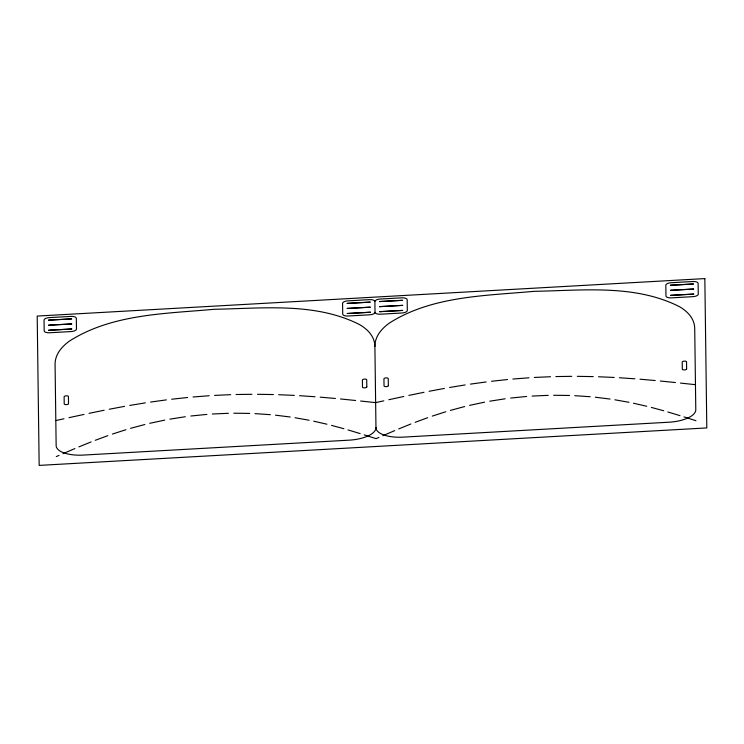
<?xml version="1.0" encoding="UTF-8"?>
<svg xmlns="http://www.w3.org/2000/svg" width="744" height="744" viewBox="0 0 744 744"><rect width="100%" height="100%" fill="white"/><g stroke="black" fill="none" stroke-linecap="round" stroke-linejoin="round"><path stroke-width="1.12" d="M374.902 346.416C374.781 340.166 377.71 334.261 381.849 329.722A97.083 39.488 -3.7 0 1 389.224 323.166C431.966 295.852 485.33 295.805 534.201 291.322C582.552 290.513 635.181 284.031 679.811 306.863A97.083 39.488 -3.7 0 1 687.344 312.573C691.669 316.702 694.691 322.394 694.719 328.467L695.789 409.721A26.97 10.965 -3.7 0 1 669.005 422.211L403.025 437.137A26.97 10.965 -3.7 0 1 375.962 427.67A26.97 10.965 -3.7 0 1 349.187 440.16L83.207 455.086A26.97 10.965 -3.7 0 1 56.144 445.61L55.075 364.355C54.963 358.115 57.893 352.21 62.022 347.662A97.083 39.488 -3.7 0 1 69.397 341.115C112.149 313.801 165.503 313.754 214.384 309.272C262.725 308.453 315.354 301.98 359.984 324.812A97.083 39.488 -3.7 0 1 367.517 330.522C371.851 334.651 374.874 340.343 374.902 346.416L375.962 427.67M56.284 456.593L59.055 455.384M62.989 453.673L74.884 448.567M378.882 437.435L376.111 438.644L364.169 434.849M382.816 435.724L394.701 430.618M78.892 446.884L91.112 441.917M398.71 428.935L410.93 423.968M95.269 440.299L107.871 435.64M415.096 422.35L427.688 417.7M112.428 434.059L125.931 429.716M432.255 416.11L445.749 411.767M130.553 428.339L144.838 424.499M450.38 410.4L464.665 406.55M149.73 423.317L164.768 420.109M469.557 405.368L484.595 402.16M55.809 420.574L64.003 418.77M383.82 400.821L375.636 402.634L360.608 401.016M68.987 417.672L83.998 414.427M388.814 399.723L403.815 396.478M89.01 413.357L104.16 410.242M408.837 395.408L423.978 392.302M109.238 409.247L124.583 406.354M429.056 391.298L444.401 388.414M169.892 419.151L185.349 416.724M489.719 401.211L505.167 398.775M129.735 405.443L145.322 402.867M449.553 387.494L465.139 384.927M150.548 402.076L166.368 399.881M470.375 384.127L486.195 381.942M171.678 399.23L187.683 397.491M190.845 416.017L206.888 414.399M491.542 381.272L507.501 379.542M510.663 398.068L526.706 396.45M193.04 396.989L209.166 395.743M512.867 379.04L528.984 377.794M212.263 414.008L228.408 413.301M532.09 396.068L548.226 395.352M214.551 395.408L230.696 394.673M534.369 377.459L550.514 376.724M555.889 376.566L571.783 376.343M236.071 394.515L251.965 394.292M553.629 395.269L569.523 395.464M233.765 413.218L249.705 413.413M577.307 376.343L593.219 376.603M257.48 394.292L273.401 394.553M598.492 376.762L614.2 377.459M278.674 394.711L294.382 395.399M574.777 395.678L590.206 396.729M254.95 413.618L270.388 414.678M619.399 377.747L634.874 378.808M299.572 395.696L315.047 396.747M639.989 379.208L655.25 380.537M320.171 397.157L335.432 398.486M660.309 381.021L675.413 382.546M340.492 398.97L355.595 400.495M595.293 397.222L610.089 399.063M275.466 415.171L290.262 417.012M680.435 383.076L695.454 384.685M614.897 399.798L628.931 402.299M295.07 417.737L309.104 420.248M633.479 403.229L646.759 406.261M313.661 421.178L326.932 424.21M651.353 407.424L663.695 410.772M331.526 425.373L343.877 428.721M667.824 411.971L679.988 415.645M347.997 429.911L360.161 433.594M683.987 416.9L695.928 420.695M375.023 312.303L374.883 301.618A5.394 2.195 -3.7 0 1 380.231 299.042L401.769 297.833A5.394 2.195 -3.7 0 1 407.182 299.73L407.321 310.49A5.394 2.195 -3.7 0 1 401.965 312.992L380.435 314.201A5.394 2.195 -3.7 0 1 375.023 312.303A5.394 2.195 -3.7 0 1 369.666 314.805L348.127 316.014A5.394 2.195 -3.7 0 1 342.714 314.117L342.575 303.431A5.394 2.195 -3.7 0 1 347.932 300.855L369.461 299.646A5.394 2.195 -3.7 0 1 374.874 301.543M48.611 320.153L71.768 318.878L48.62 320.125M48.686 325.202L71.833 323.938L48.695 325.175M48.751 330.252L71.898 328.988L48.76 330.224M347.16 303.403L370.307 302.129L347.169 303.366M347.225 308.453L370.373 307.179L347.234 308.416M347.29 313.503L370.438 312.229L347.29 313.503M379.459 301.59L402.606 300.316L379.487 301.525M379.524 306.64L402.681 305.366L379.524 306.64M379.598 311.69L402.746 310.415L379.607 311.652M670.4 285.259L693.557 283.994L670.409 285.231M670.474 290.309L693.622 289.044L670.474 290.309M670.539 295.359L693.687 294.094L670.539 295.359M704.838 278.6L37.2 316.07L39.162 465.4L706.8 427.93L704.838 278.6M70.922 316.405L49.383 317.614A5.394 2.195 -3.7 0 0 44.036 320.106L44.175 330.866A5.394 2.195 -3.7 0 0 49.588 332.763L71.126 331.554A5.394 2.195 -3.7 0 0 76.474 329.053L76.334 318.376A5.394 2.195 -3.7 0 0 70.922 316.405M692.711 281.511L671.172 282.72A5.394 2.195 -3.7 0 0 665.824 285.296L665.964 295.973A5.394 2.195 -3.7 0 0 671.376 297.87L692.915 296.661A5.394 2.195 -3.7 0 0 698.263 294.168L698.123 283.408A5.394 2.195 -3.7 0 0 692.711 281.511M686.628 368.912L686.535 361.891A2.158 0.874 -3.7 0 0 684.368 361.128A2.158 0.874 -3.7 0 0 682.229 362.133L682.322 369.154A2.158 0.874 -3.7 0 0 684.489 369.917A2.158 0.874 -3.7 0 0 686.628 368.912M388.34 385.652L388.247 378.631A2.158 0.874 -3.7 0 0 386.089 377.868A2.158 0.874 -3.7 0 0 383.941 378.873L384.034 385.894A2.158 0.874 -3.7 0 0 386.201 386.657A2.158 0.874 -3.7 0 0 388.34 385.652M366.811 386.861L366.718 379.84A2.158 0.874 -3.7 0 0 364.551 379.077A2.158 0.874 -3.7 0 0 362.412 380.082L362.495 387.103A2.158 0.874 -3.7 0 0 364.662 387.866A2.158 0.874 -3.7 0 0 366.811 386.861M68.522 403.601L68.429 396.571A2.158 0.874 -3.7 0 0 66.263 395.817A2.158 0.874 -3.7 0 0 64.124 396.812L64.216 403.843A2.158 0.874 -3.7 0 0 66.383 404.606A2.158 0.874 -3.7 0 0 68.522 403.601"/></g></svg>
